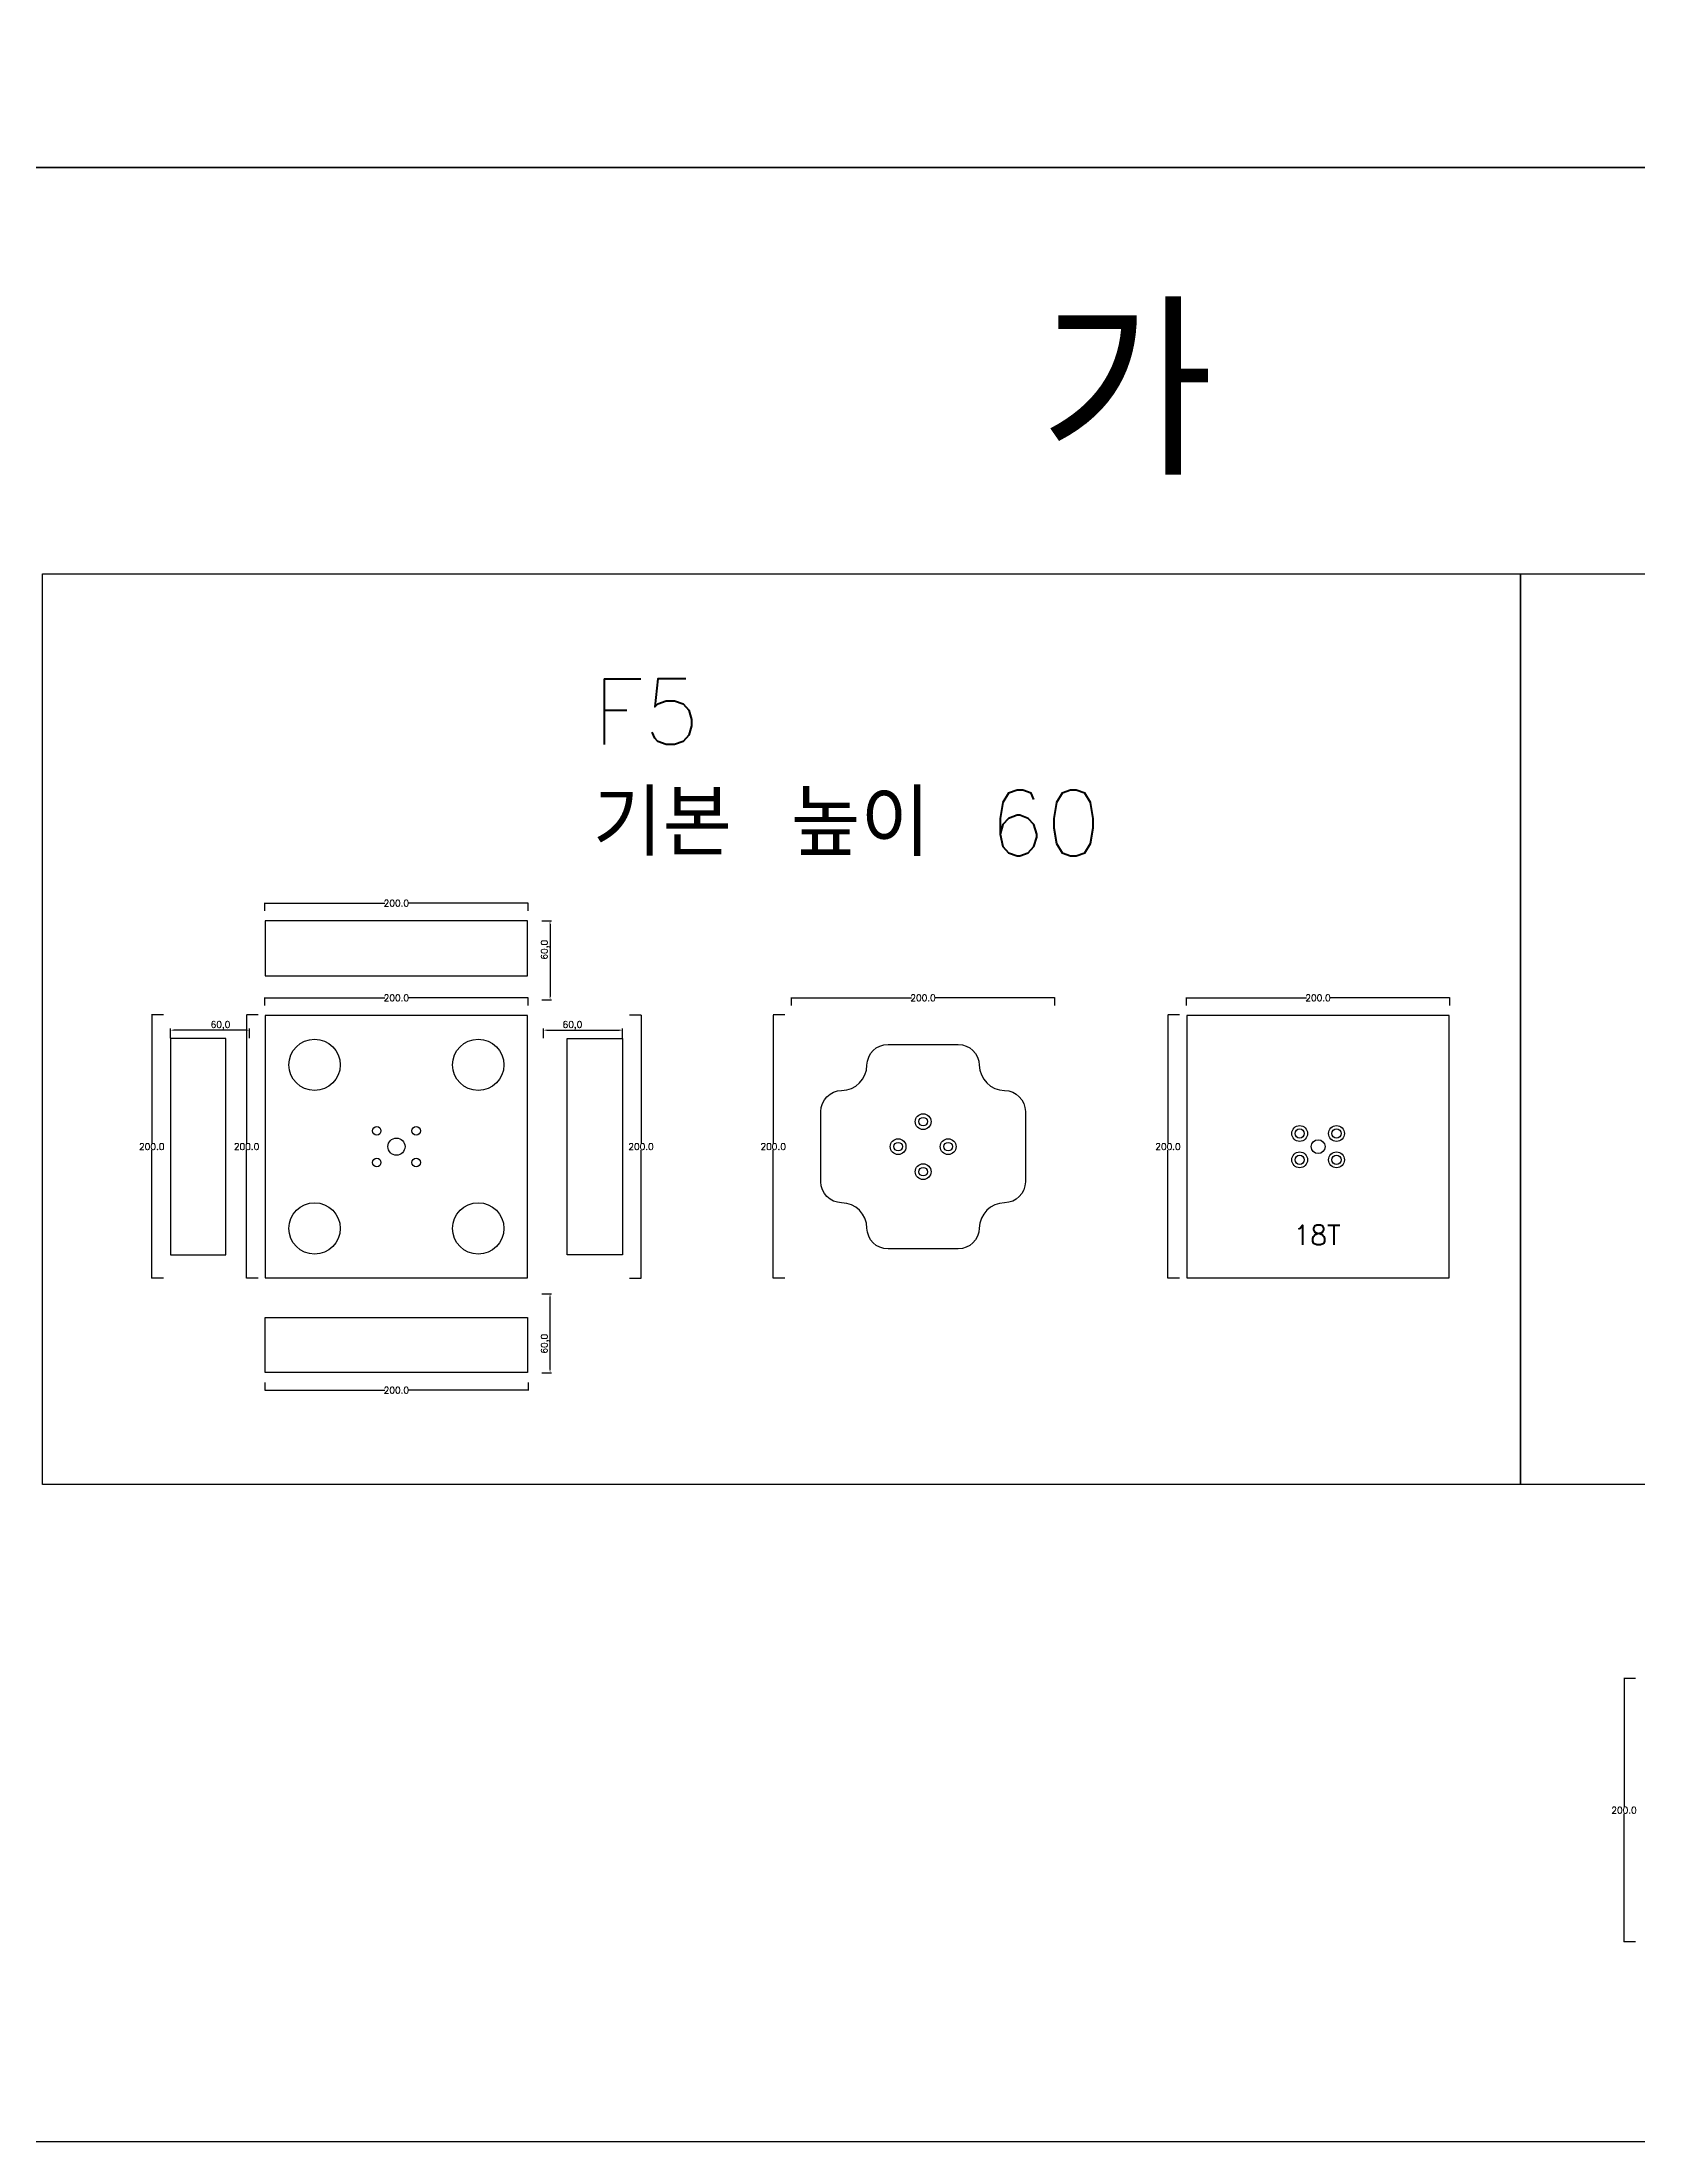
# Model space of a CAD drawing. Header units: millimetres. Extents: x 13291 to 28291, y 200 to 6643.
# Drawn here: x 19818 to 21031, y 200 to 1795 of the extents above; entities that cross this region are included whole.
import ezdxf

# ---------------------------------------------------------------- set-up
doc = ezdxf.new("R2010")
doc.units = ezdxf.units.MM
for name, color, linetype in [('TEXT', 3, 'Continuous'), ('볼트 구멍', 7, 'Continuous'), ('치구', 7, 'Continuous'), ('치수', 7, 'Continuous')]:
    doc.layers.add(name, color=color, linetype=linetype)
doc.styles.get("Standard").update_dxf_attribs({"font": 'txt.shx', "bigfont": 'whgtxt.shx'})
doc.dimstyles.new('ISO-25', dxfattribs={"dimtxt": 2.5, "dimasz": 2.5, "dimexe": 1.25, "dimexo": 0.625, "dimtad": 1, "dimtxsty": 'Standard', "dimcen": 2.5, "dimadec": 0, "dimazin": 0, "dimtfac": 1, "dimtmove": 0, "dimatfit": 3, "dimfxl": 0, "dimarcsym": 0})
doc.dimstyles.get("Standard").update_dxf_attribs({"dimtxt": 7, "dimasz": 0.18, "dimexe": 0.18, "dimexo": 0.0625, "dimgap": 0.09, "dimtad": 0, "dimtih": 1, "dimtoh": 1, "dimdec": 1, "dimzin": 0, "dimdsep": 46, "dimtxsty": 'Standard', "dimcen": 0.09, "dimadec": 0, "dimazin": 0, "dimtfac": 1, "dimtdec": 1, "dimtofl": 0, "dimtmove": 0, "dimatfit": 3, "dimfxl": 0, "dimtolj": 1, "dimtzin": 0, "dimarcsym": 0})

# ---------------------------------------------------------------- blocks, each defined once
blk = doc.blocks.new('*D40')
at = {"layer": 'Defpoints', "color": 0}
for p in [(20197.2, 844.1), (20204, 844.1), (20197.2, 784.1)]:
    blk.add_point(p, dxfattribs=at)
at = {"layer": '치수', "color": 0, "lineweight": -2}
for p, q in [((20197.8, 844.1), (20205.2, 844.1)), ((20204, 786.6), (20204, 841.6)), ((20197.8, 784.1), (20205.2, 784.1))]:
    blk.add_line(p, q, dxfattribs=at)
at = {"layer": '치수', "color": 0}
for points in [[(20203.6, 841.6), (20204.4, 841.6), (20204, 844.1)], [(20203.6, 786.6), (20204.4, 786.6), (20204, 784.1)]]:
    blk.add_solid(points, dxfattribs=at)
at = {"layer": '치수', "color": 0, "insert": (20200.4, 806.1), "char_height": 5, "attachment_point": 5, "rotation": 90}
blk.add_mtext('60,0', dxfattribs=at)
blk = doc.blocks.new('*D41')
at = {"layer": 'Defpoints', "color": 0, "linetype": 'Continuous'}
for p in [(19987.3, 776.7), (20187.3, 776.7), (20187.3, 770.8)]:
    blk.add_point(p, dxfattribs=at)
at = {"layer": '치수', "color": 0, "linetype": 'Continuous', "lineweight": -2}
for p, q in [((19987.3, 776.6), (19987.3, 770.6)), ((19987.5, 770.8), (20078.5, 770.8)), ((20187.1, 770.8), (20096.2, 770.8)), ((20187.3, 776.6), (20187.3, 770.6))]:
    blk.add_line(p, q, dxfattribs=at)
at = {"layer": '치수', "color": 0, "linetype": 'Continuous'}
for points in [[(19987.5, 770.8), (19987.5, 770.8), (19987.3, 770.8)], [(20187.1, 770.8), (20187.1, 770.8), (20187.3, 770.8)]]:
    blk.add_solid(points, dxfattribs=at)
at = {"layer": '치수', "color": 0, "linetype": 'Continuous', "insert": (20087.3, 770.8), "char_height": 5, "attachment_point": 5}
blk.add_mtext('\\A1;200.0', dxfattribs=at)
blk = doc.blocks.new('*D42')
at = {"layer": 'Defpoints', "color": 0, "linetype": 'Continuous'}
for p in [(19987.3, 1062.9), (20187.3, 1068.8), (20187.3, 1062.9)]:
    blk.add_point(p, dxfattribs=at)
at = {"layer": '치수', "color": 0, "linetype": 'Continuous', "lineweight": -2}
for p, q in [((19987.3, 1063), (19987.3, 1069)), ((20187.3, 1063), (20187.3, 1069)), ((19987.5, 1068.8), (20078.5, 1068.8)), ((20187.1, 1068.8), (20096.2, 1068.8))]:
    blk.add_line(p, q, dxfattribs=at)
at = {"layer": '치수', "color": 0, "linetype": 'Continuous'}
for points in [[(19987.5, 1068.8), (19987.5, 1068.7), (19987.3, 1068.8)], [(20187.1, 1068.8), (20187.1, 1068.7), (20187.3, 1068.8)]]:
    blk.add_solid(points, dxfattribs=at)
at = {"layer": '치수', "color": 0, "linetype": 'Continuous', "insert": (20087.3, 1068.8), "char_height": 5, "attachment_point": 5}
blk.add_mtext('\\A1;200.0', dxfattribs=at)
blk = doc.blocks.new('*D43')
at = {"layer": 'Defpoints', "color": 0, "linetype": 'Continuous'}
for p in [(19987.3, 1134.9), (20187.3, 1140.8), (20187.3, 1134.9)]:
    blk.add_point(p, dxfattribs=at)
at = {"layer": '치수', "color": 0, "linetype": 'Continuous', "lineweight": -2}
for p, q in [((19987.3, 1135), (19987.3, 1141)), ((19987.5, 1140.8), (20078.5, 1140.8)), ((20187.1, 1140.8), (20096.2, 1140.8)), ((20187.3, 1135), (20187.3, 1141))]:
    blk.add_line(p, q, dxfattribs=at)
at = {"layer": '치수', "color": 0, "linetype": 'Continuous'}
for points in [[(19987.5, 1140.8), (19987.5, 1140.7), (19987.3, 1140.8)], [(20187.1, 1140.8), (20187.1, 1140.7), (20187.3, 1140.8)]]:
    blk.add_solid(points, dxfattribs=at)
at = {"layer": '치수', "color": 0, "linetype": 'Continuous', "insert": (20087.3, 1140.8), "char_height": 5, "attachment_point": 5}
blk.add_mtext('\\A1;200.0', dxfattribs=at)
blk = doc.blocks.new('*D44')
at = {"layer": 'Defpoints', "color": 0}
for p in [(19915.7, 1044.3), (19915.7, 1037.5), (19975.7, 1037.5)]:
    blk.add_point(p, dxfattribs=at)
at = {"layer": '치수', "color": 0, "lineweight": -2}
for p, q in [((19915.7, 1038.1), (19915.7, 1045.5)), ((19973.2, 1044.3), (19918.2, 1044.3)), ((19975.7, 1038.1), (19975.7, 1045.5))]:
    blk.add_line(p, q, dxfattribs=at)
at = {"layer": '치수', "color": 0}
for points in [[(19918.2, 1044.7), (19918.2, 1043.8), (19915.7, 1044.3)], [(19973.2, 1044.7), (19973.2, 1043.8), (19975.7, 1044.3)]]:
    blk.add_solid(points, dxfattribs=at)
at = {"layer": '치수', "color": 0, "insert": (19953.7, 1047.8), "char_height": 5, "attachment_point": 5}
blk.add_mtext('60,0', dxfattribs=at)
blk = doc.blocks.new('*D45')
at = {"layer": 'Defpoints', "color": 0, "linetype": 'Continuous'}
for p in [(19910.4, 1055.8), (19901.5, 855.8), (19910.4, 855.8)]:
    blk.add_point(p, dxfattribs=at)
at = {"layer": '치수', "color": 0, "linetype": 'Continuous', "lineweight": -2}
for p, q in [((19910.4, 1055.8), (19901.4, 1055.8)), ((19901.5, 1055.6), (19901.5, 958.4)), ((19901.5, 856), (19901.5, 953.2)), ((19910.4, 855.8), (19901.4, 855.8))]:
    blk.add_line(p, q, dxfattribs=at)
at = {"layer": '치수', "color": 0, "linetype": 'Continuous'}
for points in [[(19901.5, 1055.6), (19901.6, 1055.6), (19901.5, 1055.8)], [(19901.5, 856), (19901.6, 856), (19901.5, 855.8)]]:
    blk.add_solid(points, dxfattribs=at)
at = {"layer": '치수', "color": 0, "linetype": 'Continuous', "insert": (19901.5, 955.8), "char_height": 5, "attachment_point": 5}
blk.add_mtext('\\A1;200.0', dxfattribs=at)
blk = doc.blocks.new('*D46')
at = {"layer": 'Defpoints', "color": 0, "linetype": 'Continuous'}
for p in [(19982.4, 1055.8), (19973.5, 855.8), (19982.4, 855.8)]:
    blk.add_point(p, dxfattribs=at)
at = {"layer": '치수', "color": 0, "linetype": 'Continuous', "lineweight": -2}
for p, q in [((19982.4, 1055.8), (19973.4, 1055.8)), ((19973.5, 1055.6), (19973.5, 958.4)), ((19973.5, 856), (19973.5, 953.2)), ((19982.4, 855.8), (19973.4, 855.8))]:
    blk.add_line(p, q, dxfattribs=at)
at = {"layer": '치수', "color": 0, "linetype": 'Continuous'}
for points in [[(19973.5, 1055.6), (19973.6, 1055.6), (19973.5, 1055.8)], [(19973.5, 856), (19973.6, 856), (19973.5, 855.8)]]:
    blk.add_solid(points, dxfattribs=at)
at = {"layer": '치수', "color": 0, "linetype": 'Continuous', "insert": (19973.5, 955.8), "char_height": 5, "attachment_point": 5}
blk.add_mtext('\\A1;200.0', dxfattribs=at)
blk = doc.blocks.new('*D47')
at = {"layer": 'Defpoints', "color": 0}
for p in [(20199, 1037.5), (20259, 1044.3), (20259, 1037.5)]:
    blk.add_point(p, dxfattribs=at)
at = {"layer": '치수', "color": 0, "lineweight": -2}
for p, q in [((20199, 1038.1), (20199, 1045.5)), ((20201.5, 1044.3), (20256.5, 1044.3)), ((20259, 1038.1), (20259, 1045.5))]:
    blk.add_line(p, q, dxfattribs=at)
at = {"layer": '치수', "color": 0}
for points in [[(20201.5, 1044.7), (20201.5, 1043.8), (20199, 1044.3)], [(20256.5, 1044.7), (20256.5, 1043.8), (20259, 1044.3)]]:
    blk.add_solid(points, dxfattribs=at)
at = {"layer": '치수', "color": 0, "insert": (20221, 1047.8), "char_height": 5, "attachment_point": 5}
blk.add_mtext('60,0', dxfattribs=at)
blk = doc.blocks.new('*D48')
at = {"layer": 'Defpoints', "color": 0}
for p in [(20197.2, 1127.4), (20197.2, 1067.4), (20204, 1067.4)]:
    blk.add_point(p, dxfattribs=at)
at = {"layer": '치수', "color": 0, "lineweight": -2}
for p, q in [((20197.8, 1127.4), (20205.2, 1127.4)), ((20204, 1124.9), (20204, 1069.9)), ((20197.8, 1067.4), (20205.2, 1067.4))]:
    blk.add_line(p, q, dxfattribs=at)
at = {"layer": '치수', "color": 0}
for points in [[(20203.6, 1124.9), (20204.4, 1124.9), (20204, 1127.4)], [(20203.6, 1069.9), (20204.4, 1069.9), (20204, 1067.4)]]:
    blk.add_solid(points, dxfattribs=at)
at = {"layer": '치수', "color": 0, "insert": (20200.4, 1105.4), "char_height": 5, "attachment_point": 5, "rotation": 90}
blk.add_mtext('60,0', dxfattribs=at)
blk = doc.blocks.new('*D65')
at = {"layer": 'Defpoints', "color": 0, "linetype": 'Continuous'}
for p in [(21028.6, 551.7), (21019.7, 351.7), (21028.6, 351.7)]:
    blk.add_point(p, dxfattribs=at)
at = {"layer": '치수', "color": 0, "linetype": 'Continuous', "lineweight": -2}
for p, q in [((21028.5, 551.7), (21019.5, 551.7)), ((21019.7, 551.5), (21019.7, 454.2)), ((21019.7, 351.8), (21019.7, 449.1)), ((21028.5, 351.7), (21019.5, 351.7))]:
    blk.add_line(p, q, dxfattribs=at)
at = {"layer": '치수', "color": 0, "linetype": 'Continuous'}
for points in [[(21019.6, 551.5), (21019.7, 551.5), (21019.7, 551.7)], [(21019.6, 351.8), (21019.7, 351.8), (21019.7, 351.7)]]:
    blk.add_solid(points, dxfattribs=at)
at = {"layer": '치수', "color": 0, "linetype": 'Continuous', "insert": (21019.7, 451.7), "char_height": 5, "attachment_point": 5}
blk.add_mtext('\\A1;200.0', dxfattribs=at)
blk = doc.blocks.new('*D94')
at = {"layer": 'Defpoints', "color": 0, "linetype": 'Continuous'}
for p in [(20682.2, 1055.8), (20673.3, 855.8), (20682.2, 855.8)]:
    blk.add_point(p, dxfattribs=at)
at = {"layer": '치수', "color": 0, "linetype": 'Continuous', "lineweight": -2}
for p, q in [((20682.1, 1055.8), (20673.1, 1055.8)), ((20673.3, 1055.6), (20673.3, 958.4)), ((20673.3, 856), (20673.3, 953.2)), ((20682.1, 855.8), (20673.1, 855.8))]:
    blk.add_line(p, q, dxfattribs=at)
at = {"layer": '치수', "color": 0, "linetype": 'Continuous'}
for points in [[(20673.3, 1055.6), (20673.3, 1055.6), (20673.3, 1055.8)], [(20673.3, 856), (20673.3, 856), (20673.3, 855.8)]]:
    blk.add_solid(points, dxfattribs=at)
at = {"layer": '치수', "color": 0, "linetype": 'Continuous', "insert": (20673.3, 955.8), "char_height": 5, "attachment_point": 5}
blk.add_mtext('\\A1;200.0', dxfattribs=at)
blk = doc.blocks.new('*D95')
at = {"layer": 'Defpoints', "color": 0, "linetype": 'Continuous'}
for p in [(20687.3, 1062.9), (20887.3, 1068.8), (20887.3, 1062.9)]:
    blk.add_point(p, dxfattribs=at)
at = {"layer": '치수', "color": 0, "linetype": 'Continuous', "lineweight": -2}
for p, q in [((20687.3, 1063), (20687.3, 1069)), ((20887.3, 1063), (20887.3, 1069)), ((20687.5, 1068.8), (20778.5, 1068.8)), ((20887.1, 1068.8), (20796.2, 1068.8))]:
    blk.add_line(p, q, dxfattribs=at)
at = {"layer": '치수', "color": 0, "linetype": 'Continuous'}
for points in [[(20687.5, 1068.8), (20687.5, 1068.7), (20687.3, 1068.8)], [(20887.1, 1068.8), (20887.1, 1068.7), (20887.3, 1068.8)]]:
    blk.add_solid(points, dxfattribs=at)
at = {"layer": '치수', "color": 0, "linetype": 'Continuous', "insert": (20787.3, 1068.8), "char_height": 5, "attachment_point": 5}
blk.add_mtext('\\A1;200.0', dxfattribs=at)
blk = doc.blocks.new('*D96')
at = {"layer": 'Defpoints', "color": 0, "linetype": 'Continuous'}
for p in [(20382.4, 1055.8), (20373.5, 855.8), (20382.4, 855.8)]:
    blk.add_point(p, dxfattribs=at)
at = {"layer": '치수', "color": 0, "linetype": 'Continuous', "lineweight": -2}
for p, q in [((20382.4, 1055.8), (20373.4, 1055.8)), ((20373.5, 1055.6), (20373.5, 958.4)), ((20373.5, 856), (20373.5, 953.2)), ((20382.4, 855.8), (20373.4, 855.8))]:
    blk.add_line(p, q, dxfattribs=at)
at = {"layer": '치수', "color": 0, "linetype": 'Continuous'}
for points in [[(20373.5, 1055.6), (20373.6, 1055.6), (20373.5, 1055.8)], [(20373.5, 856), (20373.6, 856), (20373.5, 855.8)]]:
    blk.add_solid(points, dxfattribs=at)
at = {"layer": '치수', "color": 0, "linetype": 'Continuous', "insert": (20373.5, 955.8), "char_height": 5, "attachment_point": 5}
blk.add_mtext('\\A1;200.0', dxfattribs=at)
blk = doc.blocks.new('*D97')
at = {"layer": 'Defpoints', "color": 0, "linetype": 'Continuous'}
for p in [(20264.2, 1055.8), (20264.2, 855.8), (20273.1, 855.8)]:
    blk.add_point(p, dxfattribs=at)
at = {"layer": '치수', "color": 0, "linetype": 'Continuous', "lineweight": -2}
for p, q in [((20264.3, 1055.8), (20273.3, 1055.8)), ((20273.1, 1055.6), (20273.1, 958.4)), ((20273.1, 856), (20273.1, 953.2)), ((20264.3, 855.8), (20273.3, 855.8))]:
    blk.add_line(p, q, dxfattribs=at)
at = {"layer": '치수', "color": 0, "linetype": 'Continuous'}
for points in [[(20273.1, 1055.6), (20273.2, 1055.6), (20273.1, 1055.8)], [(20273.1, 856), (20273.2, 856), (20273.1, 855.8)]]:
    blk.add_solid(points, dxfattribs=at)
at = {"layer": '치수', "color": 0, "linetype": 'Continuous', "insert": (20273.1, 955.8), "char_height": 5, "attachment_point": 5}
blk.add_mtext('\\A1;200.0', dxfattribs=at)
blk = doc.blocks.new('*D98')
at = {"layer": 'Defpoints', "color": 0, "linetype": 'Continuous'}
for p in [(20387.3, 1062.9), (20587.3, 1068.8), (20587.3, 1062.9)]:
    blk.add_point(p, dxfattribs=at)
at = {"layer": '치수', "color": 0, "linetype": 'Continuous', "lineweight": -2}
for p, q in [((20387.3, 1063), (20387.3, 1069)), ((20587.3, 1063), (20587.3, 1069)), ((20387.5, 1068.8), (20478.5, 1068.8)), ((20587.1, 1068.8), (20496.2, 1068.8))]:
    blk.add_line(p, q, dxfattribs=at)
at = {"layer": '치수', "color": 0, "linetype": 'Continuous'}
for points in [[(20387.5, 1068.8), (20387.5, 1068.7), (20387.3, 1068.8)], [(20587.1, 1068.8), (20587.1, 1068.7), (20587.3, 1068.8)]]:
    blk.add_solid(points, dxfattribs=at)
at = {"layer": '치수', "color": 0, "linetype": 'Continuous', "insert": (20487.3, 1068.8), "char_height": 5, "attachment_point": 5}
blk.add_mtext('\\A1;200.0', dxfattribs=at)

msp = doc.modelspace()

# ---------------------------------------------------------------- linework, layer by layer
at = {"color": 6}
for points in [[(19818.386, 1390.978), (20941.046, 1390.978), (20941.046, 699.116), (19818.386, 699.116)], [(20941.046, 1390.978), (22191.363, 1390.978), (22191.363, 699.116), (20941.046, 699.116)]]:
    msp.add_lwpolyline(points, close=True, dxfattribs=at)
at = {"layer": 'TEXT', "color": 6}
for points in [[(19291.441, 1699.699), (19291.441, 3199.699), (22291.441, 3199.699), (22291.441, 1699.699)], [(19291.441, 199.699), (19291.441, 1699.699), (22291.441, 1699.699), (22291.441, 199.699)]]:
    msp.add_lwpolyline(points, close=True, dxfattribs=at)
at = {"layer": '볼트 구멍', "color": 6}
for centre in [(20487.329, 974.786), (20468.329, 955.786), (20506.329, 955.786), (20773.329, 965.786), (20801.329, 965.786), (20487.329, 936.786), (20773.329, 945.786), (20801.329, 945.786)]:
    msp.add_circle(centre, 6, dxfattribs=at)
at = {"layer": '볼트 구멍', "color": 3}
for centre, radius in [((20487.329, 974.786), 3.25), ((20072.329, 967.786), 3.25), ((20087.329, 955.786), 6.5), ((20102.329, 967.786), 3.25), ((20468.329, 955.786), 3.25), ((20506.329, 955.786), 3.25), ((20773.329, 965.786), 3.5), ((20787.329, 955.786), 5.25), ((20801.329, 965.786), 3.5), ((20072.329, 943.786), 3.25), ((20102.329, 943.786), 3.25), ((20773.329, 945.786), 3.5), ((20801.329, 945.786), 3.5), ((20487.329, 936.786), 3.25)]:
    msp.add_circle(centre, radius, dxfattribs=at)
at = {"layer": '치구'}
for points in [[(20186.979, 1085.436), (20186.979, 1127.436), (19987.679, 1127.436), (19987.679, 1085.436)], [(19987.679, 1055.436), (19987.679, 856.136), (20186.979, 856.136), (20186.979, 1055.436)], [(20687.679, 1055.436), (20687.679, 856.136), (20886.979, 856.136), (20886.979, 1055.436)], [(19957.679, 1038.036), (19915.679, 1038.036), (19915.679, 873.536), (19957.679, 873.536)], [(20216.979, 1038.036), (20258.979, 1038.036), (20258.979, 873.536), (20216.979, 873.536)], [(20186.979, 826.136), (20186.979, 784.136), (19987.679, 784.136), (19987.679, 826.136)]]:
    msp.add_lwpolyline(points, close=True, dxfattribs=at)
msp.add_lwpolyline([(20444.677, 1017.661, -0.41009416), (20460.676, 1033.436), (20513.983, 1033.436, -0.41009416), (20529.981, 1017.661, 0.40598664), (20549.205, 998.438, -0.41009416), (20564.979, 982.439), (20564.979, 929.132, -0.41009416), (20549.205, 913.134, 0.40598664), (20529.981, 893.91, -0.41009416), (20513.983, 878.136), (20460.676, 878.136, -0.41009416), (20444.677, 893.91, 0.40598664), (20425.454, 913.134, -0.41009416), (20409.679, 929.132), (20409.679, 982.439, -0.41009416), (20425.454, 998.438, 0.40598664)], format="xyb", close=True, dxfattribs=at)
for centre in [(20025.179, 1017.936), (20149.479, 1017.936), (20025.179, 893.636), (20149.479, 893.636)]:
    msp.add_circle(centre, 19.5, dxfattribs=at)

# ---------------------------------------------------------------- texts
at = {"layer": 'TEXT', "linetype": 'Continuous'}
msp.add_text('가   우', height=125, dxfattribs=at).set_placement((20576.031, 1465.733))
at = {"layer": 'TEXT'}
for s, p in [('F5', (20236.494, 1261.205)), ('기본 높이 60', (20236.494, 1176.619))]:
    msp.add_text(s, height=50, dxfattribs=at).set_placement(p)
at = {"layer": 'TEXT', "color": 1}
msp.add_text('18T', height=15, dxfattribs=at).set_placement((20768.492, 881.138))

# ---------------------------------------------------------------- dimensions: what is measured, and where the dimension line sits
at = {"layer": '치수', "color": 4, "linetype": 'Continuous'}
for base, p1, p2, picture, middle in [((20187.329, 1140.776), (19987.329, 1134.892), (20187.329, 1134.892), '*D43', (20087.329, 1140.776)), ((20187.329, 1068.776), (19987.329, 1062.892), (20187.329, 1062.892), '*D42', (20087.329, 1068.776)), ((20587.329, 1068.776), (20387.329, 1062.892), (20587.329, 1062.892), '*D98', (20487.329, 1068.776)), ((20887.329, 1068.776), (20687.329, 1062.892), (20887.329, 1062.892), '*D95', (20787.329, 1068.776)), ((20187.329, 770.795), (19987.329, 776.679), (20187.329, 776.679), '*D41', (20087.329, 770.795))]:
    dim = msp.add_linear_dim(base=base, p1=p1, p2=p2, dimstyle='Standard', override={"dimtxt": 5}, dxfattribs=at)
    dim.commit()
    dim.dimension.update_dxf_attribs({"geometry": picture, "text_midpoint": middle})
at = {"layer": '치수', "color": 4}
for base, p1, p2, angle, picture, middle in [((20203.981, 1067.436), (20197.204, 1127.436), (20197.204, 1067.436), 270, '*D48', (20203.981, 1105.436)), ((19915.679, 1044.262), (19975.679, 1037.486), (19915.679, 1037.486), 180, '*D44', (19953.679, 1044.262)), ((20203.981, 844.136), (20197.204, 784.136), (20197.204, 844.136), 90, '*D40', (20203.981, 806.136))]:
    dim = msp.add_linear_dim(base=base, p1=p1, p2=p2, angle=angle, dimstyle='ISO-25', override={"dimtxt": 5, "dimdec": 1, "dimzin": 0, "dimtdec": 1}, dxfattribs=at)
    dim.commit()
    dim.dimension.update_dxf_attribs({"geometry": picture, "text_midpoint": middle, "dimtype": 160})
at = {"layer": '치수', "color": 4, "linetype": 'Continuous'}
for base, p1, p2, picture, middle in [((19901.533, 855.786), (19910.438, 1055.786), (19910.438, 855.786), '*D45', (19901.533, 955.786)), ((19973.533, 855.786), (19982.438, 1055.786), (19982.438, 855.786), '*D46', (19973.533, 955.786)), ((20273.125, 855.786), (20264.221, 1055.786), (20264.221, 855.786), '*D97', (20273.125, 955.786)), ((20373.533, 855.786), (20382.438, 1055.786), (20382.438, 855.786), '*D96', (20373.533, 955.786)), ((20673.283, 855.786), (20682.188, 1055.786), (20682.188, 855.786), '*D94', (20673.283, 955.786)), ((21019.651, 351.66), (21028.556, 551.66), (21028.556, 351.66), '*D65', (21019.651, 451.66))]:
    dim = msp.add_linear_dim(base=base, p1=p1, p2=p2, angle=90, dimstyle='Standard', override={"dimtxt": 5}, dxfattribs=at)
    dim.commit()
    dim.dimension.update_dxf_attribs({"geometry": picture, "text_midpoint": middle})
at = {"layer": '치수', "color": 4}
dim = msp.add_linear_dim(base=(20258.979, 1044.262), p1=(20198.979, 1037.486), p2=(20258.979, 1037.486), dimstyle='ISO-25', override={"dimtxt": 5, "dimdec": 1, "dimzin": 0, "dimtdec": 1}, dxfattribs=at)
dim.commit()
dim.dimension.update_dxf_attribs({"geometry": '*D47', "text_midpoint": (20220.979, 1044.262), "dimtype": 160})

doc.saveas('drawing.dxf')
